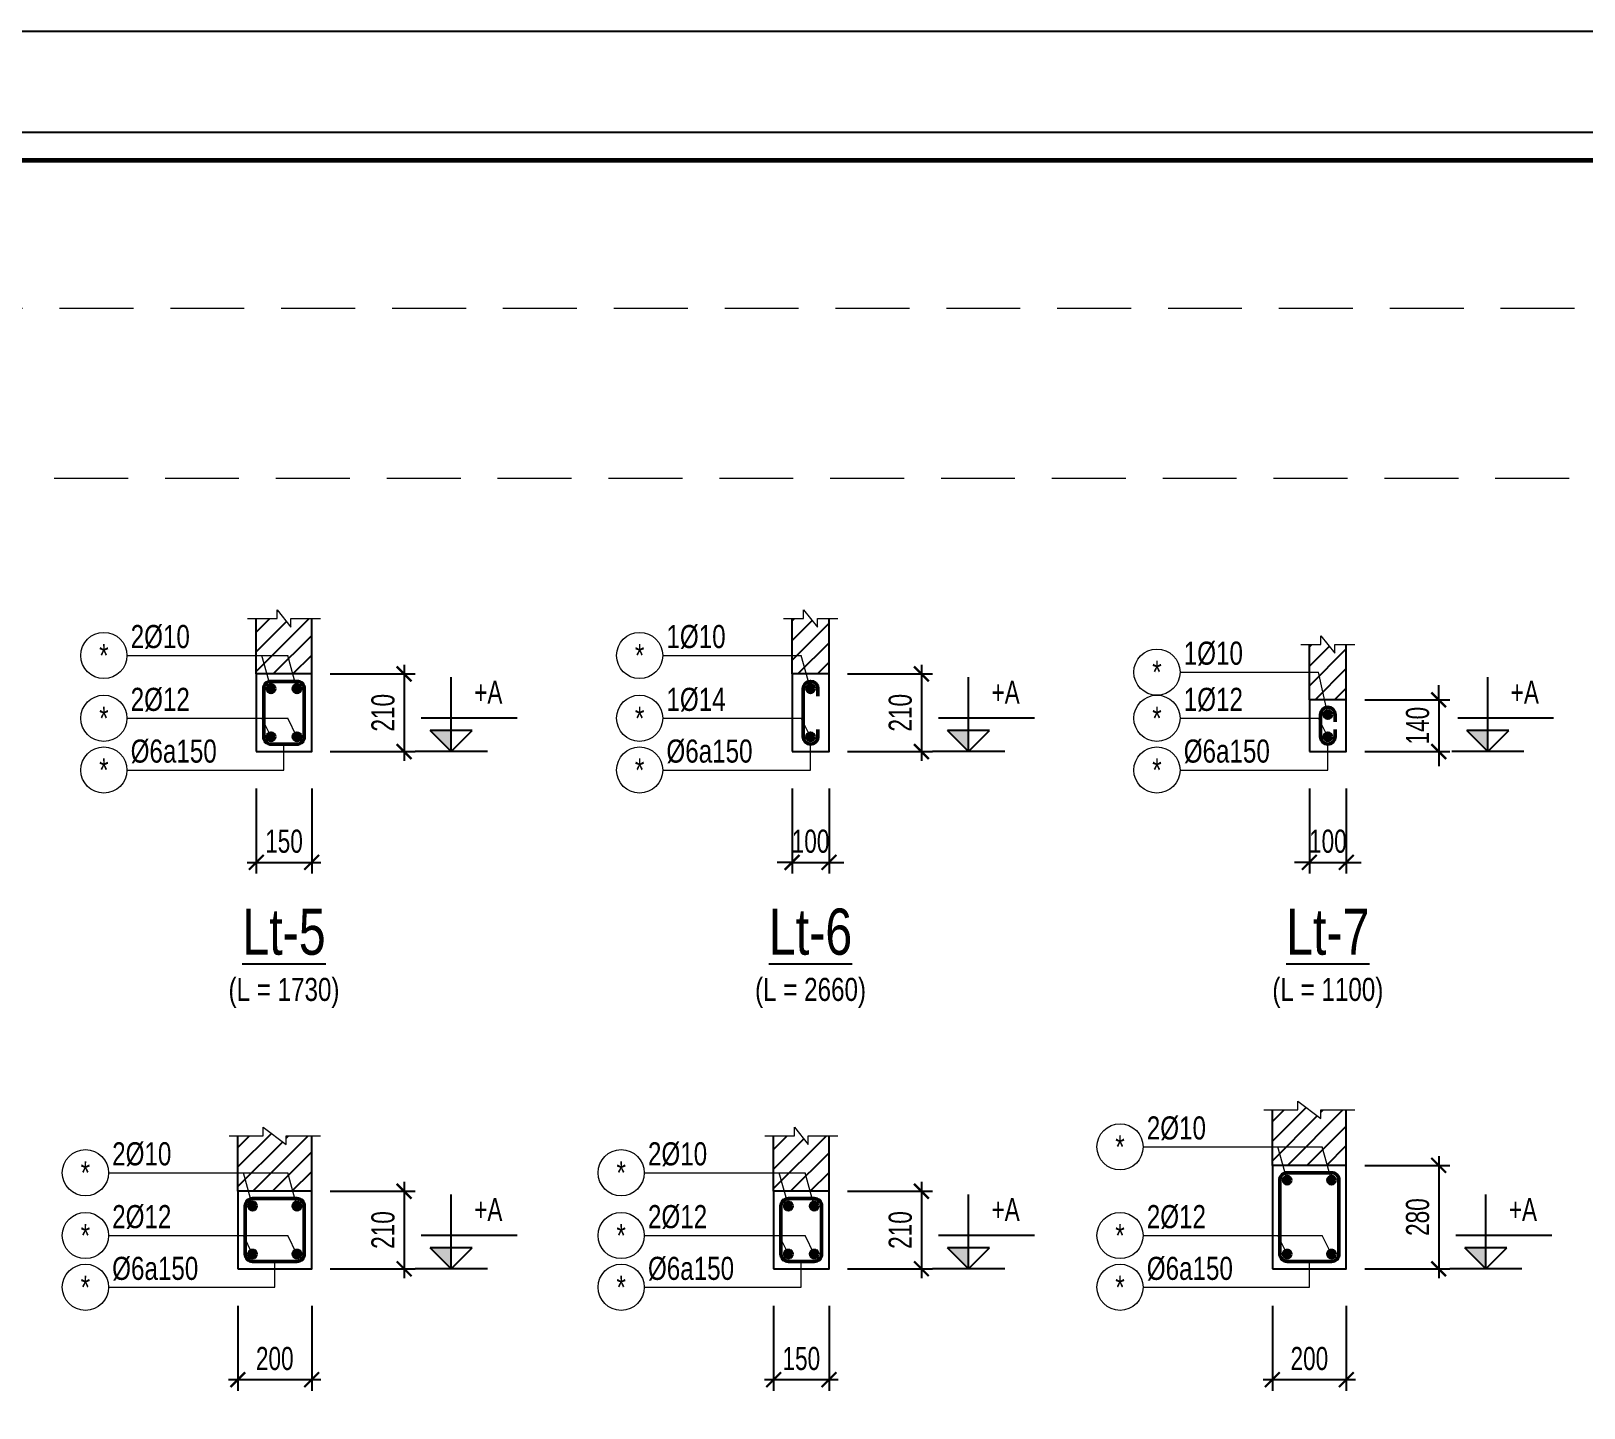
# Model space of a CAD drawing. Header units: millimetres. Extents: x 0 to 84100, y 0 to 158663.
# Drawn here: x 6693 to 10895, y 25973 to 29700 of the extents above; entities that cross this region are included whole.
import ezdxf
from ezdxf.enums import TextEntityAlignment as Align

# ---------------------------------------------------------------- set-up
doc = ezdxf.new("R2010")
doc.units = ezdxf.units.MM
doc.header["$LTSCALE"] = 800
doc.header["$MEASUREMENT"] = 0
doc.linetypes.add('HIDDEN', pattern=[0.375, 0.25, -0.125])
doc.layers.get('DEFPOINTS').update_dxf_attribs({"color": 87})
for name, color, linetype in [('CDC-KHUNGTEN', 9, 'Continuous'), ('CDC.02.DIM', 1, 'Continuous'), ('CDC.03.BORDER', 3, 'Continuous'), ('CDC.06.TEXT', 2, 'Continuous'), ('CDC.10.HATCH', 9, 'Continuous')]:
    doc.layers.add(name, color=color, linetype=linetype)
for name, color, linetype, lineweight in [('CDC.04.HIDDEN', 8, 'HIDDEN', 15), ('CDC.05.STEEL', 4, 'Continuous', 50), ('CDC.11.NOTE', 8, 'Continuous', 18), ('CDC.14.STEELNUM', 9, 'Continuous', 18), ('STEEL_NODE', 6, 'Continuous', 50)]:
    doc.layers.add(name, color=color, linetype=linetype, lineweight=lineweight)
doc.styles.add('KCS_BIGTEXT', font='arial.ttf', dxfattribs={"width": 0.7})
doc.styles.add('KCS_SMTEXT', font='arial.ttf', dxfattribs={"width": 0.7})
doc.dimstyles.new('KCS_DIM25', dxfattribs={"dimtxt": 62.5, "dimasz": 40, "dimexe": 30, "dimexo": 0, "dimgap": 25, "dimtad": 1, "dimdec": 0, "dimzin": 13, "dimdsep": 46, "dimtxsty": 'KCS_SMTEXT', "dimblk": 'ARCHTICK', "dimcen": 0, "dimdle": 25, "dimclrd": 1, "dimclre": 1, "dimclrt": 2, "dimadec": 0, "dimazin": 0, "dimtfac": 1, "dimtdec": 0, "dimtix": 1, "dimtmove": 2, "dimatfit": 3, "dimfxl": 1, "dimtolj": 1, "dimtzin": 13, "dimarcsym": 0})

# ---------------------------------------------------------------- blocks, each defined once
blk = doc.blocks.new('_ArchTick')
at = {"color": 0, "linetype": 'ByBlock', "const_width": 0.15}
blk.add_lwpolyline([(-0.5, -0.5), (0.5, 0.5)], dxfattribs=at)
blk = doc.blocks.new('*D521')
at = {"layer": 'CDC.02.DIM', "color": 1, "lineweight": -2, "transparency": 16777216}
for p, q in [((7302.1, 27650), (7302.1, 27420)), ((7452.1, 27650), (7452.1, 27420)), ((7277.1, 27450), (7477.1, 27450))]:
    blk.add_line(p, q, dxfattribs=at)
at = {"layer": 'DEFPOINTS', "color": 0, "transparency": 16777216}
for p in [(7302.1, 27650), (7452.1, 27650), (7452.1, 27450)]:
    blk.add_point(p, dxfattribs=at)
at = {"layer": 'CDC.02.DIM', "color": 1, "lineweight": -2, "transparency": 16777216, "xscale": 40, "yscale": 40, "zscale": 40, "rotation": 180}
blk.add_blockref('_ArchTick', (7302.1, 27450), dxfattribs=at)
at = {"layer": 'CDC.02.DIM', "color": 1, "lineweight": -2, "transparency": 16777216, "xscale": 40, "yscale": 40, "zscale": 40}
blk.add_blockref('_ArchTick', (7452.1, 27450), dxfattribs=at)
at = {"layer": 'CDC.02.DIM', "color": 2, "transparency": 16777216, "insert": (7377.1, 27506.9), "char_height": 62.5, "attachment_point": 5, "style": 'KCS_SMTEXT'}
blk.add_mtext('\\A1;150', dxfattribs=at)
blk = doc.blocks.new('*D522')
at = {"layer": 'CDC.02.DIM', "color": 1, "lineweight": -2, "transparency": 16777216}
for p, q in [((7502.1, 27960), (7732.1, 27960)), ((7702.1, 27985), (7702.1, 27725)), ((7502.1, 27750), (7732.1, 27750))]:
    blk.add_line(p, q, dxfattribs=at)
at = {"layer": 'DEFPOINTS', "color": 0, "transparency": 16777216}
for p in [(7502.1, 27960), (7502.1, 27750), (7702.1, 27750)]:
    blk.add_point(p, dxfattribs=at)
at = {"layer": 'CDC.02.DIM', "color": 1, "lineweight": -2, "transparency": 16777216, "xscale": 40, "yscale": 40, "zscale": 40}
for p, rotation in [((7702.1, 27960), 90), ((7702.1, 27750), 270)]:
    blk.add_blockref('_ArchTick', p, dxfattribs=dict(at, rotation=rotation))
at = {"layer": 'CDC.02.DIM', "color": 2, "transparency": 16777216, "insert": (7645.2, 27855), "char_height": 62.5, "attachment_point": 5, "rotation": 90, "style": 'KCS_SMTEXT'}
blk.add_mtext('\\A1;210', dxfattribs=at)
blk = doc.blocks.new('KCS_SNODE')
at = {"layer": 'STEEL_NODE'}
blk.add_hatch(color=256, dxfattribs=at).paths.add_polyline_path([(10, 0, 1), (-10, 0, 1)])
blk.add_circle((0, 0), 10, dxfattribs=at)
blk = doc.blocks.new('*D523')
at = {"layer": 'CDC.02.DIM', "color": 1, "lineweight": -2, "transparency": 16777216}
for p, q in [((8752.1, 27650), (8752.1, 27420)), ((8852.1, 27650), (8852.1, 27420)), ((8752.1, 27450), (8712.1, 27450)), ((8752.1, 27450), (8852.1, 27450)), ((8852.1, 27450), (8892.1, 27450))]:
    blk.add_line(p, q, dxfattribs=at)
at = {"layer": 'DEFPOINTS', "color": 0, "transparency": 16777216}
for p in [(8752.1, 27650), (8852.1, 27650), (8852.1, 27450)]:
    blk.add_point(p, dxfattribs=at)
at = {"layer": 'CDC.02.DIM', "color": 1, "lineweight": -2, "transparency": 16777216, "xscale": 40, "yscale": 40, "zscale": 40}
blk.add_blockref('_ArchTick', (8752.1, 27450), dxfattribs=at)
at = {"layer": 'CDC.02.DIM', "color": 1, "lineweight": -2, "transparency": 16777216, "xscale": 40, "yscale": 40, "zscale": 40, "rotation": 180}
blk.add_blockref('_ArchTick', (8852.1, 27450), dxfattribs=at)
at = {"layer": 'CDC.02.DIM', "color": 2, "transparency": 16777216, "insert": (8802.1, 27506.9), "char_height": 62.5, "attachment_point": 5, "style": 'KCS_SMTEXT'}
blk.add_mtext('\\A1;100', dxfattribs=at)
blk = doc.blocks.new('*D524')
at = {"layer": 'CDC.02.DIM', "color": 1, "lineweight": -2, "transparency": 16777216}
for p, q in [((8902.1, 27960), (9132.1, 27960)), ((9102.1, 27985), (9102.1, 27725)), ((8902.1, 27750), (9132.1, 27750))]:
    blk.add_line(p, q, dxfattribs=at)
at = {"layer": 'DEFPOINTS', "color": 0, "transparency": 16777216}
for p in [(8902.1, 27960), (8902.1, 27750), (9102.1, 27750)]:
    blk.add_point(p, dxfattribs=at)
at = {"layer": 'CDC.02.DIM', "color": 1, "lineweight": -2, "transparency": 16777216, "xscale": 40, "yscale": 40, "zscale": 40}
for p, rotation in [((9102.1, 27960), 90), ((9102.1, 27750), 270)]:
    blk.add_blockref('_ArchTick', p, dxfattribs=dict(at, rotation=rotation))
at = {"layer": 'CDC.02.DIM', "color": 2, "transparency": 16777216, "insert": (9045.2, 27855), "char_height": 62.5, "attachment_point": 5, "rotation": 90, "style": 'KCS_SMTEXT'}
blk.add_mtext('\\A1;210', dxfattribs=at)
blk = doc.blocks.new('*D525')
at = {"layer": 'CDC.02.DIM', "color": 1, "lineweight": -2, "transparency": 16777216}
for p, q in [((10152.1, 27650), (10152.1, 27420)), ((10252.1, 27650), (10252.1, 27420)), ((10152.1, 27450), (10112.1, 27450)), ((10152.1, 27450), (10252.1, 27450)), ((10252.1, 27450), (10292.1, 27450))]:
    blk.add_line(p, q, dxfattribs=at)
at = {"layer": 'DEFPOINTS', "color": 0, "transparency": 16777216}
for p in [(10152.1, 27650), (10252.1, 27650), (10252.1, 27450)]:
    blk.add_point(p, dxfattribs=at)
at = {"layer": 'CDC.02.DIM', "color": 1, "lineweight": -2, "transparency": 16777216, "xscale": 40, "yscale": 40, "zscale": 40}
blk.add_blockref('_ArchTick', (10152.1, 27450), dxfattribs=at)
at = {"layer": 'CDC.02.DIM', "color": 1, "lineweight": -2, "transparency": 16777216, "xscale": 40, "yscale": 40, "zscale": 40, "rotation": 180}
blk.add_blockref('_ArchTick', (10252.1, 27450), dxfattribs=at)
at = {"layer": 'CDC.02.DIM', "color": 2, "transparency": 16777216, "insert": (10202.1, 27506.9), "char_height": 62.5, "attachment_point": 5, "style": 'KCS_SMTEXT'}
blk.add_mtext('\\A1;100', dxfattribs=at)
blk = doc.blocks.new('*D526')
at = {"layer": 'CDC.02.DIM', "color": 1, "lineweight": -2, "transparency": 16777216}
for p, q in [((10502.1, 27890), (10502.1, 27930)), ((10302.1, 27890), (10532.1, 27890)), ((10502.1, 27890), (10502.1, 27750)), ((10302.1, 27750), (10532.1, 27750)), ((10502.1, 27750), (10502.1, 27710))]:
    blk.add_line(p, q, dxfattribs=at)
at = {"layer": 'DEFPOINTS', "color": 0, "transparency": 16777216}
for p in [(10302.1, 27890), (10302.1, 27750), (10502.1, 27750)]:
    blk.add_point(p, dxfattribs=at)
at = {"layer": 'CDC.02.DIM', "color": 1, "lineweight": -2, "transparency": 16777216, "xscale": 40, "yscale": 40, "zscale": 40}
for p, rotation in [((10502.1, 27890), 270), ((10502.1, 27750), 90)]:
    blk.add_blockref('_ArchTick', p, dxfattribs=dict(at, rotation=rotation))
at = {"layer": 'CDC.02.DIM', "color": 2, "transparency": 16777216, "insert": (10445.2, 27820), "char_height": 62.5, "attachment_point": 5, "rotation": 90, "style": 'KCS_SMTEXT'}
blk.add_mtext('\\A1;140', dxfattribs=at)
blk = doc.blocks.new('*D535')
at = {"layer": 'CDC.02.DIM', "color": 1, "lineweight": -2, "transparency": 16777216}
for p, q in [((7252.1, 26250), (7252.1, 26020)), ((7452.1, 26250), (7452.1, 26020)), ((7227.1, 26050), (7477.1, 26050))]:
    blk.add_line(p, q, dxfattribs=at)
at = {"layer": 'DEFPOINTS', "color": 0, "transparency": 16777216}
for p in [(7252.1, 26250), (7452.1, 26250), (7452.1, 26050)]:
    blk.add_point(p, dxfattribs=at)
at = {"layer": 'CDC.02.DIM', "color": 1, "lineweight": -2, "transparency": 16777216, "xscale": 40, "yscale": 40, "zscale": 40, "rotation": 180}
blk.add_blockref('_ArchTick', (7252.1, 26050), dxfattribs=at)
at = {"layer": 'CDC.02.DIM', "color": 1, "lineweight": -2, "transparency": 16777216, "xscale": 40, "yscale": 40, "zscale": 40}
blk.add_blockref('_ArchTick', (7452.1, 26050), dxfattribs=at)
at = {"layer": 'CDC.02.DIM', "color": 2, "transparency": 16777216, "insert": (7352.1, 26106.9), "char_height": 62.5, "attachment_point": 5, "style": 'KCS_SMTEXT'}
blk.add_mtext('\\A1;200', dxfattribs=at)
blk = doc.blocks.new('*D536')
at = {"layer": 'CDC.02.DIM', "color": 1, "lineweight": -2, "transparency": 16777216}
for p, q in [((7702.1, 26585), (7702.1, 26325)), ((7502.1, 26560), (7732.1, 26560)), ((7502.1, 26350), (7732.1, 26350))]:
    blk.add_line(p, q, dxfattribs=at)
at = {"layer": 'DEFPOINTS', "color": 0, "transparency": 16777216}
for p in [(7502.1, 26560), (7502.1, 26350), (7702.1, 26350)]:
    blk.add_point(p, dxfattribs=at)
at = {"layer": 'CDC.02.DIM', "color": 1, "lineweight": -2, "transparency": 16777216, "xscale": 40, "yscale": 40, "zscale": 40}
for p, rotation in [((7702.1, 26560), 90), ((7702.1, 26350), 270)]:
    blk.add_blockref('_ArchTick', p, dxfattribs=dict(at, rotation=rotation))
at = {"layer": 'CDC.02.DIM', "color": 2, "transparency": 16777216, "insert": (7645.2, 26455), "char_height": 62.5, "attachment_point": 5, "rotation": 90, "style": 'KCS_SMTEXT'}
blk.add_mtext('\\A1;210', dxfattribs=at)
blk = doc.blocks.new('*D537')
at = {"layer": 'CDC.02.DIM', "color": 1, "lineweight": -2, "transparency": 16777216}
for p, q in [((8702.1, 26250), (8702.1, 26020)), ((8852.1, 26250), (8852.1, 26020)), ((8677.1, 26050), (8877.1, 26050))]:
    blk.add_line(p, q, dxfattribs=at)
at = {"layer": 'DEFPOINTS', "color": 0, "transparency": 16777216}
for p in [(8702.1, 26250), (8852.1, 26250), (8852.1, 26050)]:
    blk.add_point(p, dxfattribs=at)
at = {"layer": 'CDC.02.DIM', "color": 1, "lineweight": -2, "transparency": 16777216, "xscale": 40, "yscale": 40, "zscale": 40, "rotation": 180}
blk.add_blockref('_ArchTick', (8702.1, 26050), dxfattribs=at)
at = {"layer": 'CDC.02.DIM', "color": 1, "lineweight": -2, "transparency": 16777216, "xscale": 40, "yscale": 40, "zscale": 40}
blk.add_blockref('_ArchTick', (8852.1, 26050), dxfattribs=at)
at = {"layer": 'CDC.02.DIM', "color": 2, "transparency": 16777216, "insert": (8777.1, 26106.9), "char_height": 62.5, "attachment_point": 5, "style": 'KCS_SMTEXT'}
blk.add_mtext('\\A1;150', dxfattribs=at)
blk = doc.blocks.new('*D538')
at = {"layer": 'CDC.02.DIM', "color": 1, "lineweight": -2, "transparency": 16777216}
for p, q in [((9102.1, 26585), (9102.1, 26325)), ((8902.1, 26560), (9132.1, 26560)), ((8902.1, 26350), (9132.1, 26350))]:
    blk.add_line(p, q, dxfattribs=at)
at = {"layer": 'DEFPOINTS', "color": 0, "transparency": 16777216}
for p in [(8902.1, 26560), (8902.1, 26350), (9102.1, 26350)]:
    blk.add_point(p, dxfattribs=at)
at = {"layer": 'CDC.02.DIM', "color": 1, "lineweight": -2, "transparency": 16777216, "xscale": 40, "yscale": 40, "zscale": 40}
for p, rotation in [((9102.1, 26560), 90), ((9102.1, 26350), 270)]:
    blk.add_blockref('_ArchTick', p, dxfattribs=dict(at, rotation=rotation))
at = {"layer": 'CDC.02.DIM', "color": 2, "transparency": 16777216, "insert": (9045.2, 26455), "char_height": 62.5, "attachment_point": 5, "rotation": 90, "style": 'KCS_SMTEXT'}
blk.add_mtext('\\A1;210', dxfattribs=at)
blk = doc.blocks.new('*D539')
at = {"layer": 'CDC.02.DIM', "color": 1, "lineweight": -2, "transparency": 16777216}
for p, q in [((10052.1, 26250), (10052.1, 26020)), ((10252.1, 26250), (10252.1, 26020)), ((10027.1, 26050), (10277.1, 26050))]:
    blk.add_line(p, q, dxfattribs=at)
at = {"layer": 'DEFPOINTS', "color": 0, "transparency": 16777216}
for p in [(10052.1, 26250), (10252.1, 26250), (10252.1, 26050)]:
    blk.add_point(p, dxfattribs=at)
at = {"layer": 'CDC.02.DIM', "color": 1, "lineweight": -2, "transparency": 16777216, "xscale": 40, "yscale": 40, "zscale": 40, "rotation": 180}
blk.add_blockref('_ArchTick', (10052.1, 26050), dxfattribs=at)
at = {"layer": 'CDC.02.DIM', "color": 1, "lineweight": -2, "transparency": 16777216, "xscale": 40, "yscale": 40, "zscale": 40}
blk.add_blockref('_ArchTick', (10252.1, 26050), dxfattribs=at)
at = {"layer": 'CDC.02.DIM', "color": 2, "transparency": 16777216, "insert": (10152.1, 26106.9), "char_height": 62.5, "attachment_point": 5, "style": 'KCS_SMTEXT'}
blk.add_mtext('\\A1;200', dxfattribs=at)
blk = doc.blocks.new('*D540')
at = {"layer": 'CDC.02.DIM', "color": 1, "lineweight": -2, "transparency": 16777216}
for p, q in [((10502.1, 26655), (10502.1, 26325)), ((10302.1, 26630), (10532.1, 26630)), ((10302.1, 26350), (10532.1, 26350))]:
    blk.add_line(p, q, dxfattribs=at)
at = {"layer": 'DEFPOINTS', "color": 0, "transparency": 16777216}
for p in [(10302.1, 26630), (10302.1, 26350), (10502.1, 26350)]:
    blk.add_point(p, dxfattribs=at)
at = {"layer": 'CDC.02.DIM', "color": 1, "lineweight": -2, "transparency": 16777216, "xscale": 40, "yscale": 40, "zscale": 40}
for p, rotation in [((10502.1, 26630), 90), ((10502.1, 26350), 270)]:
    blk.add_blockref('_ArchTick', p, dxfattribs=dict(at, rotation=rotation))
at = {"layer": 'CDC.02.DIM', "color": 2, "transparency": 16777216, "insert": (10445.2, 26490), "char_height": 62.5, "attachment_point": 5, "rotation": 90, "style": 'KCS_SMTEXT'}
blk.add_mtext('\\A1;280', dxfattribs=at)
blk = doc.blocks.new('Khung tên chuẩn')
at = {"layer": 'CDC-KHUNGTEN', "color": 8}
blk.add_lwpolyline([(75096, 1100), (83000, 1100), (83000, 58300), (3000, 58300), (3000, 1100), (75096, 1100)], dxfattribs=at)
at = {"layer": 'CDC-KHUNGTEN', "color": 255, "lineweight": 60}
blk.add_lwpolyline([(74900, 1400), (74900, 58000), (3300, 58000), (3300, 1400), (74900, 1400)], close=True, dxfattribs=at)
at = {"layer": 'DEFPOINTS', "color": 1, "ltscale": 0.2}
blk.add_lwpolyline([(0, 0), (0, 59400), (84100, 59400), (84100, 0), (0, 0)], close=True, dxfattribs=at)

msp = doc.modelspace()

# ---------------------------------------------------------------- hatches: boundary and pattern name
at = {"layer": 'CDC.10.HATCH'}
h = msp.add_hatch(dxfattribs=at)
h.set_pattern_fill('ANSI31', color=256, scale=300, style=0)
h.set_pattern_definition([(45, (182227.657, -965742.78), (-26.5165043, 26.5165043), [])])
h.paths.add_polyline_path([(7452.1, 28110), (7395.8, 28110), (7395.8, 28086.6), (7358.3, 28133.4), (7358.3, 28110), (7302.1, 28110), (7302.1, 27960), (7452.1, 27960)])
h = msp.add_hatch(dxfattribs=at)
h.set_pattern_fill('ANSI31', color=256, scale=300, style=0)
h.set_pattern_definition([(45, (187207.19, -974910.537), (-26.5165043, 26.5165043), [])])
h.paths.add_polyline_path([(8852.1, 28110), (8820.8, 28110), (8820.8, 28086.6), (8783.3, 28133.4), (8783.3, 28110), (8752.1, 28110), (8752.1, 27960), (8852.1, 27960)])
h = msp.add_hatch(dxfattribs=at)
h.set_pattern_fill('ANSI31', color=256, scale=300, style=0)
h.set_pattern_definition([(45, (188607.19, -974980.537), (-26.5165043, 26.5165043), [])])
h.paths.add_polyline_path([(10252.1, 28040), (10220.8, 28040), (10220.8, 28016.6), (10183.3, 28063.4), (10183.3, 28040), (10152.1, 28040), (10152.1, 27890), (10252.1, 27890)])
h = msp.add_hatch(dxfattribs=at)
h.set_pattern_fill('ANSI31', color=256, scale=300, style=0)
h.set_pattern_definition([(45, (189844.69, -975882.78), (-26.5165043, 26.5165043), [])])
h.paths.add_polyline_path([(10252.1, 26780), (10183.3, 26780), (10183.3, 26756.6), (10120.8, 26803.4), (10120.8, 26780), (10052.1, 26780), (10052.1, 26630), (10252.1, 26630)])
h = msp.add_hatch(dxfattribs=at)
h.set_pattern_fill('ANSI31', color=256, scale=300, style=0)
h.set_pattern_definition([(45, (187044.69, -975952.78), (-26.5165043, 26.5165043), [])])
h.paths.add_polyline_path([(7452.1, 26710), (7383.3, 26710), (7383.3, 26686.6), (7320.8, 26733.4), (7320.8, 26710), (7252.1, 26710), (7252.1, 26560), (7452.1, 26560)])
h = msp.add_hatch(dxfattribs=at)
h.set_pattern_fill('ANSI31', color=256, scale=300, style=0)
h.set_pattern_definition([(45, (183627.657, -967142.78), (-26.5165043, 26.5165043), [])])
h.paths.add_polyline_path([(8852.1, 26710), (8795.8, 26710), (8795.8, 26686.6), (8758.3, 26733.4), (8758.3, 26710), (8702.1, 26710), (8702.1, 26560), (8852.1, 26560)])

# ---------------------------------------------------------------- linework, layer by layer
at = {"layer": 'CDC.02.DIM', "color": 1, "linetype": 'ByBlock'}
for p, q in [((7829.8, 27750), (7829.8, 27951.1)), ((9229.8, 27750), (9229.8, 27951.1)), ((10635, 27750), (10635, 27951.1)), ((8008.1, 27839.9), (7748.6, 27839.9)), ((9408.1, 27839.9), (9148.6, 27839.9)), ((10813.2, 27839.9), (10553.8, 27839.9)), ((7886.6, 27806.8), (7773, 27806.8)), ((7829.8, 27750), (7773, 27806.8)), ((7829.8, 27750), (7886.6, 27806.8)), ((9286.6, 27806.8), (9173, 27806.8)), ((9229.8, 27750), (9173, 27806.8)), ((9229.8, 27750), (9286.6, 27806.8)), ((10691.8, 27806.8), (10578.2, 27806.8)), ((10635, 27750), (10578.2, 27806.8)), ((10635, 27750), (10691.8, 27806.8)), ((7927.5, 27750), (7732.1, 27750)), ((9327.5, 27750), (9132.1, 27750)), ((10732.7, 27750), (10537.3, 27750)), ((7829.8, 26350), (7829.8, 26551.1)), ((9229.8, 26350), (9229.8, 26551.1)), ((10629.8, 26350), (10629.8, 26551.1)), ((8008.1, 26439.9), (7748.6, 26439.9)), ((9408.1, 26439.9), (9148.6, 26439.9)), ((10808.1, 26439.9), (10548.6, 26439.9)), ((7886.6, 26406.8), (7773, 26406.8)), ((7829.8, 26350), (7773, 26406.8)), ((7829.8, 26350), (7886.6, 26406.8)), ((9286.6, 26406.8), (9173, 26406.8)), ((9229.8, 26350), (9173, 26406.8)), ((9229.8, 26350), (9286.6, 26406.8)), ((10686.6, 26406.8), (10573, 26406.8)), ((10629.8, 26350), (10573, 26406.8)), ((10629.8, 26350), (10686.6, 26406.8)), ((7927.5, 26350), (7732.1, 26350)), ((9327.5, 26350), (9132.1, 26350)), ((10727.5, 26350), (10532.1, 26350))]:
    msp.add_line(p, q, dxfattribs=at)
at = {"layer": 'CDC.02.DIM'}
for points in [[(7773, 27806.8), (7829.8, 27750), (7829.8, 27806.8)], [(7773, 27806.8), (7829.8, 27750), (7829.8, 27806.8)], [(7773, 27806.8), (7829.8, 27750), (7829.8, 27806.8)], [(7773, 27806.8), (7829.8, 27750), (7829.8, 27806.8)], [(9173, 27806.8), (9229.8, 27750), (9229.8, 27806.8)], [(9173, 27806.8), (9229.8, 27750), (9229.8, 27806.8)], [(9173, 27806.8), (9229.8, 27750), (9229.8, 27806.8)], [(9173, 27806.8), (9229.8, 27750), (9229.8, 27806.8)], [(10578.2, 27806.8), (10635, 27750), (10635, 27806.8)], [(10578.2, 27806.8), (10635, 27750), (10635, 27806.8)], [(10578.2, 27806.8), (10635, 27750), (10635, 27806.8)], [(10578.2, 27806.8), (10635, 27750), (10635, 27806.8)], [(7773, 26406.8), (7829.8, 26350), (7829.8, 26406.8)], [(7773, 26406.8), (7829.8, 26350), (7829.8, 26406.8)], [(7773, 26406.8), (7829.8, 26350), (7829.8, 26406.8)], [(7773, 26406.8), (7829.8, 26350), (7829.8, 26406.8)], [(9173, 26406.8), (9229.8, 26350), (9229.8, 26406.8)], [(9173, 26406.8), (9229.8, 26350), (9229.8, 26406.8)], [(9173, 26406.8), (9229.8, 26350), (9229.8, 26406.8)], [(9173, 26406.8), (9229.8, 26350), (9229.8, 26406.8)], [(10573, 26406.8), (10629.8, 26350), (10629.8, 26406.8)], [(10573, 26406.8), (10629.8, 26350), (10629.8, 26406.8)], [(10573, 26406.8), (10629.8, 26350), (10629.8, 26406.8)], [(10573, 26406.8), (10629.8, 26350), (10629.8, 26406.8)]]:
    msp.add_solid(points, dxfattribs=at)
at = {"layer": 'CDC.03.BORDER', "ltscale": 0.5}
for p, q in [((7302.1, 27960), (7302.1, 28110)), ((7452.1, 27960), (7452.1, 28110)), ((8752.1, 27960), (8752.1, 28110)), ((8852.1, 27960), (8852.1, 28110)), ((10152.1, 27890), (10152.1, 28040)), ((10252.1, 27890), (10252.1, 28040)), ((10052.1, 26630), (10052.1, 26780)), ((10252.1, 26630), (10252.1, 26780)), ((7252.1, 26560), (7252.1, 26710)), ((7452.1, 26560), (7452.1, 26710)), ((8702.1, 26560), (8702.1, 26710)), ((8852.1, 26560), (8852.1, 26710))]:
    msp.add_line(p, q, dxfattribs=at)
at = {"layer": 'CDC.03.BORDER'}
for points in [[(7302.1, 27750), (7452.1, 27750), (7452.1, 27960), (7302.1, 27960), (7302.1, 27750)], [(8752.1, 27750), (8852.1, 27750), (8852.1, 27960), (8752.1, 27960), (8752.1, 27750)], [(10152.1, 27750), (10252.1, 27750), (10252.1, 27890), (10152.1, 27890), (10152.1, 27750)], [(10052.1, 26350), (10252.1, 26350), (10252.1, 26630), (10052.1, 26630), (10052.1, 26350)], [(7252.1, 26350), (7452.1, 26350), (7452.1, 26560), (7252.1, 26560), (7252.1, 26350)], [(8702.1, 26350), (8852.1, 26350), (8852.1, 26560), (8702.1, 26560), (8702.1, 26350)]]:
    msp.add_lwpolyline(points, dxfattribs=at)
at = {"layer": 'CDC.04.HIDDEN'}
msp.add_line((1069.7, 28950), (18355.3, 28950), dxfattribs=at)
msp.add_lwpolyline([(18355.3, 28489.1), (1069.7, 28489.1)], dxfattribs=at)
at = {"layer": 'CDC.05.STEEL'}
for points in [[(7322.1, 27920), (7322.1, 27790, 0.414214), (7342.1, 27770), (7412.1, 27770, 0.414214), (7432.1, 27790), (7432.1, 27920, 0.414214), (7412.1, 27940), (7342.1, 27940, 0.414214), (7322.1, 27920)], [(8822.1, 27900), (8822.1, 27920, 1), (8782.1, 27920), (8782.1, 27790, 1), (8822.1, 27790), (8822.1, 27810)], [(10222.1, 27830), (10222.1, 27850, 1), (10182.1, 27850), (10182.1, 27790, 1), (10222.1, 27790), (10222.1, 27810)], [(10072.1, 26590), (10072.1, 26390, 0.414214), (10092.1, 26370), (10212.1, 26370, 0.414214), (10232.1, 26390), (10232.1, 26590, 0.414214), (10212.1, 26610), (10092.1, 26610, 0.414214), (10072.1, 26590)], [(7272.1, 26520), (7272.1, 26390, 0.414214), (7292.1, 26370), (7412.1, 26370, 0.414214), (7432.1, 26390), (7432.1, 26520, 0.414214), (7412.1, 26540), (7292.1, 26540, 0.414214), (7272.1, 26520)], [(8722.1, 26520), (8722.1, 26390, 0.414214), (8742.1, 26370), (8812.1, 26370, 0.414214), (8832.1, 26390), (8832.1, 26520, 0.414214), (8812.1, 26540), (8742.1, 26540, 0.414214), (8722.1, 26520)]]:
    msp.add_lwpolyline(points, format="xyb", dxfattribs=at)
at = {"layer": 'CDC.11.NOTE'}
for p, q in [((6952.1, 28010), (7387.1, 28010)), ((7342.1, 27920), (7317.1, 28010)), ((7412.1, 27920), (7387.1, 28010)), ((8402.1, 28010), (8777.1, 28010)), ((8802.1, 27920), (8777.1, 28010)), ((9802.1, 27965), (10177.1, 27965)), ((10202.1, 27850), (10177.1, 27965)), ((6952.1, 27840), (7387.1, 27840)), ((7342.1, 27790), (7317.1, 27840)), ((7412.1, 27790), (7387.1, 27840)), ((8402.1, 27840), (8777.1, 27840)), ((8802.1, 27790), (8777.1, 27840)), ((9802.1, 27840), (10177.1, 27840)), ((10202.1, 27790), (10177.1, 27840)), ((7377.1, 27700), (7377.1, 27770)), ((8802.1, 27700), (8802.1, 27770)), ((10202.1, 27700), (10202.1, 27770)), ((6952.1, 27700), (7377.1, 27700)), ((8402.1, 27700), (8802.1, 27700)), ((9802.1, 27700), (10202.1, 27700)), ((9702.1, 26680), (10187.1, 26680)), ((10092.1, 26590), (10067.1, 26680)), ((10212.1, 26590), (10187.1, 26680)), ((6902.1, 26610), (7387.1, 26610)), ((7292.1, 26520), (7267.1, 26610)), ((7412.1, 26520), (7387.1, 26610)), ((8352.1, 26610), (8787.1, 26610)), ((8742.1, 26520), (8717.1, 26610)), ((8812.1, 26520), (8787.1, 26610)), ((6902.1, 26440), (7387.1, 26440)), ((7292.1, 26390), (7267.1, 26440)), ((7412.1, 26390), (7387.1, 26440)), ((8352.1, 26440), (8787.1, 26440)), ((8742.1, 26390), (8717.1, 26440)), ((8812.1, 26390), (8787.1, 26440)), ((9702.1, 26440), (10187.1, 26440)), ((10092.1, 26390), (10067.1, 26440)), ((10212.1, 26390), (10187.1, 26440)), ((7352.1, 26300), (7352.1, 26370)), ((8777.1, 26300), (8777.1, 26370)), ((10152.1, 26300), (10152.1, 26370)), ((6902.1, 26300), (7352.1, 26300)), ((8352.1, 26300), (8777.1, 26300)), ((9702.1, 26300), (10152.1, 26300))]:
    msp.add_line(p, q, dxfattribs=at)
for points in [[(7278.6, 28110), (7358.3, 28110), (7358.3, 28133.4), (7395.8, 28086.6), (7395.8, 28110), (7475.5, 28110)], [(8728.6, 28110), (8783.3, 28110), (8783.3, 28133.4), (8820.8, 28086.6), (8820.8, 28110), (8875.5, 28110)], [(10128.6, 28040), (10183.3, 28040), (10183.3, 28063.4), (10220.8, 28016.6), (10220.8, 28040), (10275.5, 28040)], [(10028.6, 26780), (10120.8, 26780), (10120.8, 26803.4), (10183.3, 26756.6), (10183.3, 26780), (10275.5, 26780)], [(7228.6, 26710), (7320.8, 26710), (7320.8, 26733.4), (7383.3, 26686.6), (7383.3, 26710), (7475.5, 26710)], [(8678.6, 26710), (8758.3, 26710), (8758.3, 26733.4), (8795.8, 26686.6), (8795.8, 26710), (8875.5, 26710)]]:
    msp.add_lwpolyline(points, dxfattribs=at)
at = {"layer": 'CDC.14.STEELNUM'}
for centre in [(6889.6, 28010), (8339.6, 28010), (9739.6, 27965), (6889.6, 27840), (8339.6, 27840), (9739.6, 27840), (6889.6, 27700), (8339.6, 27700), (9739.6, 27700), (9639.6, 26680), (6839.6, 26610), (8289.6, 26610), (6839.6, 26440), (8289.6, 26440), (9639.6, 26440), (6839.6, 26300), (8289.6, 26300), (9639.6, 26300)]:
    msp.add_circle(centre, 62.5, dxfattribs=at)

# ---------------------------------------------------------------- block references
at = {"xscale": 0.25, "yscale": 0.25, "zscale": 0.25}
msp.add_blockref('Khung tên chuẩn', (0, 14850), dxfattribs=at)
at = {"layer": 'STEEL_NODE'}
for p in [(7342.1, 27920), (7412.1, 27920), (8802.1, 27920), (10202.1, 27850), (7342.1, 27790), (7412.1, 27790), (8802.1, 27790), (10202.1, 27790), (10092.1, 26590), (10212.1, 26590), (7292.1, 26520), (7412.1, 26520), (8742.1, 26520), (8812.1, 26520), (7292.1, 26390), (7412.1, 26390), (8742.1, 26390), (8812.1, 26390), (10092.1, 26390), (10212.1, 26390)]:
    msp.add_blockref('KCS_SNODE', p, dxfattribs=at)

# ---------------------------------------------------------------- texts
at = {"layer": 'CDC.06.TEXT', "style": 'KCS_SMTEXT', "width": 0.75}
for s, p in [('2%%c10', (6962.1, 28030)), ('1%%C10', (8412.1, 28030)), ('1%%c10', (9812.1, 27985)), ('2%%C12', (6962.1, 27860)), ('1%%C14', (8412.1, 27860)), ('1%%C12', (9812.1, 27860)), ('%%C6a150', (6962.1, 27720)), ('%%C6a150', (8412.1, 27720)), ('%%C6a150', (9812.1, 27720)), ('2%%C10', (9712.1, 26700)), ('2%%C10', (6912.1, 26630)), ('2%%c10', (8362.1, 26630)), ('2%%C12', (6912.1, 26460)), ('2%%C12', (8362.1, 26460)), ('2%%C12', (9712.1, 26460)), ('%%C6a150', (6912.1, 26320)), ('%%C6a150', (8362.1, 26320)), ('%%C6a150', (9712.1, 26320))]:
    msp.add_text(s, height=62.5, dxfattribs=at).set_placement(p)
at = {"layer": 'CDC.06.TEXT', "style": 'KCS_SMTEXT', "width": 0.7}
for p in [(7930, 27910.4), (9330, 27910.4), (10735.2, 27910.4), (7930, 26510.4), (9330, 26510.4), (10730, 26510.4)]:
    msp.add_text('+A', height=62.5, dxfattribs=at).set_placement(p, align=Align.MIDDLE)
at = {"layer": 'CDC.06.TEXT', "color": 4, "style": 'KCS_BIGTEXT', "width": 0.75}
for s, p in [('%%ULt-5', (7377.1, 27200)), ('%%ULt-6', (8802.1, 27200)), ('%%ULt-7', (10202.1, 27200))]:
    msp.add_text(s, height=125, dxfattribs=at).set_placement(p, align=Align.CENTER)
at = {"layer": 'CDC.06.TEXT', "style": 'KCS_SMTEXT', "width": 0.75}
for s, p in [('(L = 1730)', (7377.1, 27075)), ('(L = 2660)', (8802.1, 27075)), ('(L = 1100)', (10202.1, 27075))]:
    msp.add_text(s, height=62.5, dxfattribs=at).set_placement(p, align=Align.CENTER)
at = {"layer": 'CDC.14.STEELNUM', "color": 2, "style": 'KCS_SMTEXT', "width": 0.75}
for p in [(6889.6, 28010), (8339.6, 28010), (9739.6, 27965), (6889.6, 27840), (8339.6, 27840), (9739.6, 27840), (6889.6, 27700), (8339.6, 27700), (9739.6, 27700), (9639.6, 26680), (6839.6, 26610), (8289.6, 26610), (6839.6, 26440), (8289.6, 26440), (9639.6, 26440), (6839.6, 26300), (8289.6, 26300), (9639.6, 26300)]:
    msp.add_text('*', height=62.5, dxfattribs=at).set_placement(p, align=Align.MIDDLE_CENTER)

# ---------------------------------------------------------------- dimensions: what is measured, and where the dimension line sits
at = {"layer": 'CDC.02.DIM'}
for p1, p2, distance, picture, middle in [((7502.1, 27960), (7502.1, 27750), 200, '*D522', (7645.2, 27855)), ((8902.1, 27960), (8902.1, 27750), 200, '*D524', (9045.2, 27855)), ((10302.1, 27890), (10302.1, 27750), 200, '*D526', (10445.2, 27820)), ((7302.1, 27650), (7452.1, 27650), -200, '*D521', (7377.1, 27506.9)), ((8752.1, 27650), (8852.1, 27650), -200, '*D523', (8802.1, 27506.9)), ((10152.1, 27650), (10252.1, 27650), -200, '*D525', (10202.1, 27506.9)), ((10302.1, 26630), (10302.1, 26350), 200, '*D540', (10445.2, 26490)), ((7502.1, 26560), (7502.1, 26350), 200, '*D536', (7645.2, 26455)), ((8902.1, 26560), (8902.1, 26350), 200, '*D538', (9045.2, 26455)), ((7252.1, 26250), (7452.1, 26250), -200, '*D535', (7352.1, 26106.9)), ((8702.1, 26250), (8852.1, 26250), -200, '*D537', (8777.1, 26106.9)), ((10052.1, 26250), (10252.1, 26250), -200, '*D539', (10152.1, 26106.9))]:
    dim = msp.add_aligned_dim(p1=p1, p2=p2, distance=distance, dimstyle='KCS_DIM25', dxfattribs=at)
    dim.commit()
    dim.dimension.update_dxf_attribs({"geometry": picture, "text_midpoint": middle})

doc.saveas('drawing.dxf')
